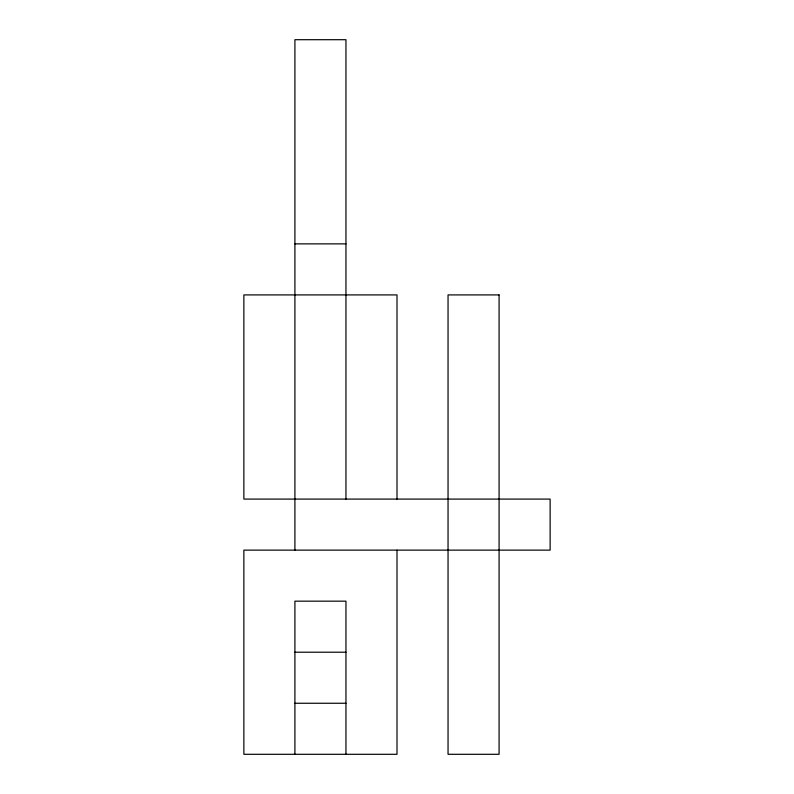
<?xml version="1.0" encoding="UTF-8"?>
<svg xmlns="http://www.w3.org/2000/svg" width="794" height="794" viewBox="0 0 794 794"><rect width="100%" height="100%" fill="white"/><g stroke="black" fill="none" stroke-linecap="round" stroke-linejoin="round"><path stroke-width="1.19" d="M294.911 243.867L345.956 243.867M294.911 652.211L345.956 652.211M294.911 703.256L345.956 703.256M397 499.089L397 294.911L243.867 294.911L243.867 499.089L550.133 499.089L550.133 550.133L243.867 550.133L243.867 754.3L397 754.3L397 550.133M345.956 499.089L345.956 39.7L294.911 39.7L294.911 550.133M345.956 754.3L345.956 601.167L294.911 601.167L294.911 754.3M499.089 294.911L448.044 294.911L448.044 754.3L499.089 754.3L499.089 294.911"/></g></svg>
